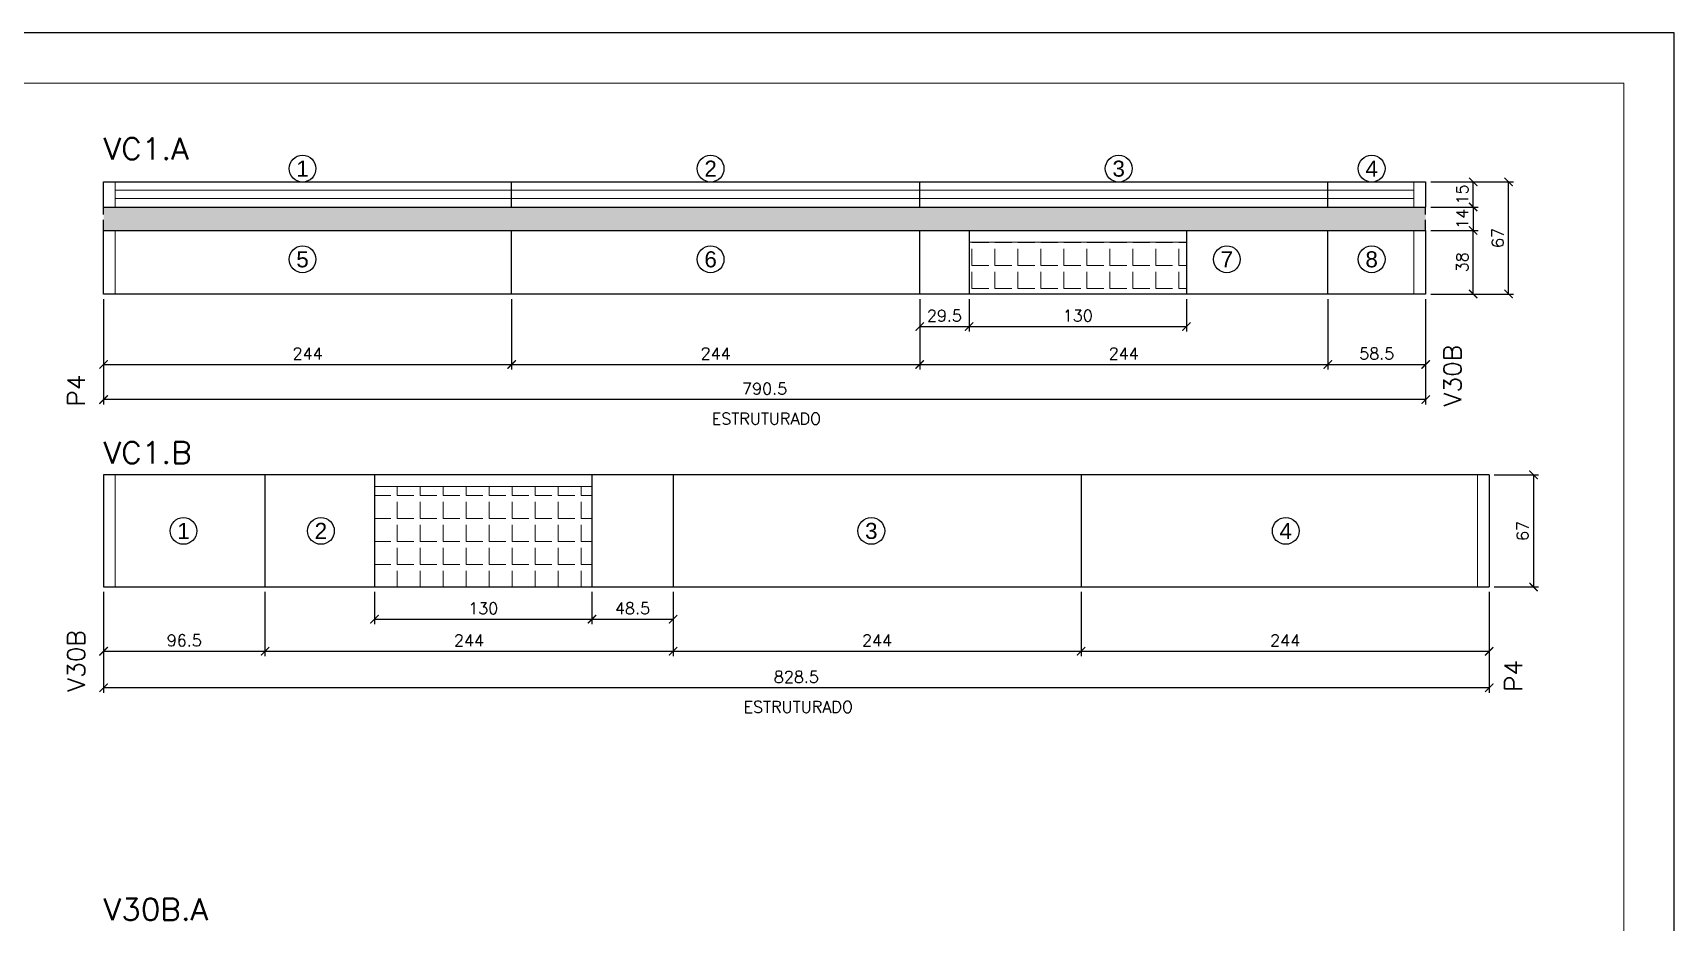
# Model space of a CAD drawing. Extents: x -23436 to 4767, y -4638 to 9755.
# Drawn here: x -17003 to -16021, y 6901 to 7432 of the extents above; entities that cross this region are included whole.
import ezdxf
from ezdxf.enums import TextEntityAlignment as Align

# ---------------------------------------------------------------- set-up
doc = ezdxf.new("R2010")
doc.units = 0
doc.header["$PDMODE"] = 2
doc.header["$PDSIZE"] = 10
doc.linetypes.add('HIDDEN', pattern=[9.525, 6.35, -3.175])
doc.layers.get('0').update_dxf_attribs({"lineweight": 13})
doc.layers.get('Defpoints').update_dxf_attribs({"lineweight": 13})
for name, color, linetype in [('Concreto', 250, 'HIDDEN'), ('Cota', 4, 'Continuous'), ('MB Logo', 255, 'Continuous'), ('Painéis', 200, 'Continuous'), ('Romaneio', 10, 'Continuous')]:
    doc.layers.add(name, color=color, linetype=linetype)
for name, color, linetype, lineweight in [('FOLHA MB', 7, 'Continuous', 13), ('Sarr 2.2x7', 40, 'Continuous', 9), ('Texto Seção', 7, 'Continuous', 15)]:
    doc.layers.add(name, color=color, linetype=linetype, lineweight=lineweight)
doc.layers.add('Laje_Perimetro', color=7, linetype='Continuous', plot=False)
doc.styles.add('ARIAL', font='arial.ttf', dxfattribs={"oblique": 15, "height": 25})
doc.styles.add('REGUA-120', font='ROMANS.shx', dxfattribs={"height": 15})
doc.styles.add('ROMANS', font='romans.shx')
doc.dimstyles.new('Cota Paínel', dxfattribs={"dimtxt": 7, "dimasz": 5, "dimexe": 3, "dimexo": 3, "dimgap": 3, "dimtad": 1, "dimdec": 1, "dimzin": 12, "dimdsep": 46, "dimtxsty": 'ROMANS', "dimblk": 'ARCHTICK', "dimcen": 0, "dimclrd": 4, "dimclre": 4, "dimclrt": 1, "dimadec": 1, "dimazin": 3, "dimtfac": 1, "dimtdec": 1, "dimtmove": 0, "dimatfit": 3, "dimldrblk": 'OBLIQUE', "dimfxl": 1, "dimtolj": 1, "dimtzin": 12, "dimarcsym": 0})
pattern_1 = [(0, (1585.02, 431.887), (0, 13.75), [10, -3.75]), (90, (1585.02, 431.887), (-13.75, 8e-16), [10, -3.75])]

# ---------------------------------------------------------------- blocks, each defined once
blk = doc.blocks.new('A$C169d8357')
at = {"layer": 'FOLHA MB', "color": 1}
for points in [[(0, 1199.94), (0, 149.94), (1485.02, 149.94), (1485.02, 1199.94)], [(70, 1169.94), (70, 179.94), (1455.02, 179.94), (1455.02, 1169.94)]]:
    blk.add_lwpolyline(points, close=True, dxfattribs=at)
blk = doc.blocks.new('_ArchTick')
at = {"color": 0, "linetype": 'ByBlock', "const_width": 0.15}
blk.add_lwpolyline([(-0.5, -0.5), (0.5, 0.5)], dxfattribs=at)
blk = doc.blocks.new('*D80')
at = {"layer": 'Cota', "color": 4, "lineweight": -2, "transparency": 16777216}
for p, q in [((-16960.45, 7273.14), (-16960.45, 7231.03)), ((-16716.45, 7273.14), (-16716.45, 7231.03)), ((-16960.45, 7234.03), (-16716.45, 7234.03))]:
    blk.add_line(p, q, dxfattribs=at)
at = {"layer": 'Defpoints', "color": 0, "transparency": 16777216}
for p in [(-16960.45, 7276.14), (-16716.45, 7276.14), (-16716.45, 7234.03)]:
    blk.add_point(p, dxfattribs=at)
at = {"layer": 'Cota', "color": 4, "lineweight": -2, "transparency": 16777216, "xscale": 5, "yscale": 5, "zscale": 5, "rotation": 180}
blk.add_blockref('_ArchTick', (-16960.45, 7234.03), dxfattribs=at)
at = {"layer": 'Cota', "color": 4, "lineweight": -2, "transparency": 16777216, "xscale": 5, "yscale": 5, "zscale": 5}
blk.add_blockref('_ArchTick', (-16716.45, 7234.03), dxfattribs=at)
at = {"layer": 'Cota', "color": 1, "transparency": 16777216, "insert": (-16838.45, 7240.53), "char_height": 7, "attachment_point": 5, "style": 'ROMANS'}
blk.add_mtext('\\A1;244', dxfattribs=at)
blk = doc.blocks.new('_OBLIQUE')
at = {"color": 0, "linetype": 'ByBlock', "lineweight": -2}
for p, q in [((0, 0), (-1, 0)), ((-0.5, -0.5), (0.5, 0.5))]:
    blk.add_line(p, q, dxfattribs=at)
blk = doc.blocks.new('*D81')
at = {"layer": 'Cota', "color": 4, "lineweight": -2, "transparency": 16777216}
for p, q in [((-16716.45, 7273.14), (-16716.45, 7231.03)), ((-16472.45, 7273.14), (-16472.45, 7231.03)), ((-16716.45, 7234.03), (-16472.45, 7234.03))]:
    blk.add_line(p, q, dxfattribs=at)
at = {"layer": 'Defpoints', "color": 0, "transparency": 16777216}
for p in [(-16716.45, 7276.14), (-16472.45, 7276.14), (-16472.45, 7234.03)]:
    blk.add_point(p, dxfattribs=at)
at = {"layer": 'Cota', "color": 4, "lineweight": -2, "transparency": 16777216, "xscale": 5, "yscale": 5, "zscale": 5, "rotation": 180}
blk.add_blockref('_ArchTick', (-16716.45, 7234.03), dxfattribs=at)
at = {"layer": 'Cota', "color": 4, "lineweight": -2, "transparency": 16777216, "xscale": 5, "yscale": 5, "zscale": 5}
blk.add_blockref('_ArchTick', (-16472.45, 7234.03), dxfattribs=at)
at = {"layer": 'Cota', "color": 1, "transparency": 16777216, "insert": (-16594.45, 7240.53), "char_height": 7, "attachment_point": 5, "style": 'ROMANS'}
blk.add_mtext('\\A1;244', dxfattribs=at)
blk = doc.blocks.new('*D82')
at = {"layer": 'Cota', "color": 4, "lineweight": -2, "transparency": 16777216}
for p, q in [((-16472.45, 7273.14), (-16472.45, 7231.03)), ((-16228.45, 7273.14), (-16228.45, 7231.03)), ((-16472.45, 7234.03), (-16228.45, 7234.03))]:
    blk.add_line(p, q, dxfattribs=at)
at = {"layer": 'Defpoints', "color": 0, "transparency": 16777216}
for p in [(-16472.45, 7276.14), (-16228.45, 7276.14), (-16228.45, 7234.03)]:
    blk.add_point(p, dxfattribs=at)
at = {"layer": 'Cota', "color": 4, "lineweight": -2, "transparency": 16777216, "xscale": 5, "yscale": 5, "zscale": 5, "rotation": 180}
blk.add_blockref('_ArchTick', (-16472.45, 7234.03), dxfattribs=at)
at = {"layer": 'Cota', "color": 4, "lineweight": -2, "transparency": 16777216, "xscale": 5, "yscale": 5, "zscale": 5}
blk.add_blockref('_ArchTick', (-16228.45, 7234.03), dxfattribs=at)
at = {"layer": 'Cota', "color": 1, "transparency": 16777216, "insert": (-16350.45, 7240.53), "char_height": 7, "attachment_point": 5, "style": 'ROMANS'}
blk.add_mtext('\\A1;244', dxfattribs=at)
blk = doc.blocks.new('*D83')
at = {"layer": 'Cota', "color": 4, "lineweight": -2, "transparency": 16777216}
for p, q in [((-16228.45, 7273.14), (-16228.45, 7231.03)), ((-16169.95, 7273.14), (-16169.95, 7231.03)), ((-16228.45, 7234.03), (-16169.95, 7234.03))]:
    blk.add_line(p, q, dxfattribs=at)
at = {"layer": 'Defpoints', "color": 0, "transparency": 16777216}
for p in [(-16228.45, 7276.14), (-16169.95, 7276.14), (-16169.95, 7234.03)]:
    blk.add_point(p, dxfattribs=at)
at = {"layer": 'Cota', "color": 4, "lineweight": -2, "transparency": 16777216, "xscale": 5, "yscale": 5, "zscale": 5, "rotation": 180}
blk.add_blockref('_ArchTick', (-16228.45, 7234.03), dxfattribs=at)
at = {"layer": 'Cota', "color": 4, "lineweight": -2, "transparency": 16777216, "xscale": 5, "yscale": 5, "zscale": 5}
blk.add_blockref('_ArchTick', (-16169.95, 7234.03), dxfattribs=at)
at = {"layer": 'Cota', "color": 1, "transparency": 16777216, "insert": (-16199.2, 7240.53), "char_height": 7, "attachment_point": 5, "style": 'ROMANS'}
blk.add_mtext('\\A1;58.5', dxfattribs=at)
blk = doc.blocks.new('*D84')
at = {"layer": 'Cota', "color": 4, "lineweight": -2, "transparency": 16777216}
for p, q in [((-16472.45, 7273.14), (-16472.45, 7253.68)), ((-16442.95, 7273.14), (-16442.95, 7253.68)), ((-16472.45, 7256.68), (-16442.95, 7256.68))]:
    blk.add_line(p, q, dxfattribs=at)
at = {"layer": 'Defpoints', "color": 0, "transparency": 16777216}
for p in [(-16472.45, 7276.14), (-16442.95, 7276.14), (-16442.95, 7256.68)]:
    blk.add_point(p, dxfattribs=at)
at = {"layer": 'Cota', "color": 4, "lineweight": -2, "transparency": 16777216, "xscale": 5, "yscale": 5, "zscale": 5, "rotation": 180}
blk.add_blockref('_ArchTick', (-16472.45, 7256.68), dxfattribs=at)
at = {"layer": 'Cota', "color": 4, "lineweight": -2, "transparency": 16777216, "xscale": 5, "yscale": 5, "zscale": 5}
blk.add_blockref('_ArchTick', (-16442.95, 7256.68), dxfattribs=at)
at = {"layer": 'Cota', "color": 1, "transparency": 16777216, "insert": (-16457.7, 7263.18), "char_height": 7, "attachment_point": 5, "style": 'ROMANS'}
blk.add_mtext('\\A1;29.5', dxfattribs=at)
blk = doc.blocks.new('*D85')
at = {"layer": 'Cota', "color": 4, "lineweight": -2, "transparency": 16777216}
for p, q in [((-16442.95, 7273.14), (-16442.95, 7253.68)), ((-16312.95, 7273.14), (-16312.95, 7253.68)), ((-16442.95, 7256.68), (-16312.95, 7256.68))]:
    blk.add_line(p, q, dxfattribs=at)
at = {"layer": 'Defpoints', "color": 0, "transparency": 16777216}
for p in [(-16442.95, 7276.14), (-16312.95, 7276.14), (-16312.95, 7256.68)]:
    blk.add_point(p, dxfattribs=at)
at = {"layer": 'Cota', "color": 4, "lineweight": -2, "transparency": 16777216, "xscale": 5, "yscale": 5, "zscale": 5, "rotation": 180}
blk.add_blockref('_ArchTick', (-16442.95, 7256.68), dxfattribs=at)
at = {"layer": 'Cota', "color": 4, "lineweight": -2, "transparency": 16777216, "xscale": 5, "yscale": 5, "zscale": 5}
blk.add_blockref('_ArchTick', (-16312.95, 7256.68), dxfattribs=at)
at = {"layer": 'Cota', "color": 1, "transparency": 16777216, "insert": (-16377.95, 7263.18), "char_height": 7, "attachment_point": 5, "style": 'ROMANS'}
blk.add_mtext('\\A1;130', dxfattribs=at)
blk = doc.blocks.new('*D86')
at = {"layer": 'Cota', "color": 4, "lineweight": -2, "transparency": 16777216}
for p, q in [((-16960.45, 7273.14), (-16960.45, 7210.04)), ((-16169.95, 7273.14), (-16169.95, 7210.04)), ((-16169.95, 7213.04), (-16960.45, 7213.04))]:
    blk.add_line(p, q, dxfattribs=at)
at = {"layer": 'Defpoints', "color": 0, "transparency": 16777216}
for p in [(-16960.45, 7276.14), (-16169.95, 7276.14), (-16960.45, 7213.04)]:
    blk.add_point(p, dxfattribs=at)
at = {"layer": 'Cota', "color": 4, "lineweight": -2, "transparency": 16777216, "xscale": 5, "yscale": 5, "zscale": 5, "rotation": 180}
blk.add_blockref('_ArchTick', (-16960.45, 7213.04), dxfattribs=at)
at = {"layer": 'Cota', "color": 4, "lineweight": -2, "transparency": 16777216, "xscale": 5, "yscale": 5, "zscale": 5}
blk.add_blockref('_ArchTick', (-16169.95, 7213.04), dxfattribs=at)
at = {"layer": 'Cota', "color": 1, "transparency": 16777216, "insert": (-16565.2, 7219.54), "char_height": 7, "attachment_point": 5, "style": 'ROMANS'}
blk.add_mtext('\\A1;790.5', dxfattribs=at)
blk = doc.blocks.new('*D87')
at = {"layer": 'Cota', "color": 4, "lineweight": -2, "transparency": 16777216}
for p, q in [((-16166.95, 7314.14), (-16138.54, 7314.14)), ((-16141.54, 7276.14), (-16141.54, 7314.14)), ((-16166.95, 7276.14), (-16138.54, 7276.14))]:
    blk.add_line(p, q, dxfattribs=at)
at = {"layer": 'Defpoints', "color": 0, "transparency": 16777216}
for p in [(-16169.95, 7314.14), (-16141.54, 7314.14), (-16169.95, 7276.14)]:
    blk.add_point(p, dxfattribs=at)
at = {"layer": 'Cota', "color": 4, "lineweight": -2, "transparency": 16777216, "xscale": 5, "yscale": 5, "zscale": 5}
for p, rotation in [((-16141.54, 7314.14), 90), ((-16141.54, 7276.14), 270)]:
    blk.add_blockref('_ArchTick', p, dxfattribs=dict(at, rotation=rotation))
at = {"layer": 'Cota', "color": 1, "transparency": 16777216, "insert": (-16148.04, 7295.14), "char_height": 7, "attachment_point": 5, "rotation": 90, "style": 'ROMANS'}
blk.add_mtext('\\A1;38', dxfattribs=at)
blk = doc.blocks.new('*D88')
at = {"layer": 'Cota', "color": 4, "lineweight": -2, "transparency": 16777216}
for p, q in [((-16166.95, 7328.14), (-16138.54, 7328.14)), ((-16141.54, 7328.14), (-16141.54, 7314.14)), ((-16166.95, 7314.14), (-16138.54, 7314.14))]:
    blk.add_line(p, q, dxfattribs=at)
at = {"layer": 'Defpoints', "color": 0, "transparency": 16777216}
for p in [(-16169.95, 7328.14), (-16169.95, 7314.14), (-16141.54, 7314.14)]:
    blk.add_point(p, dxfattribs=at)
at = {"layer": 'Cota', "color": 4, "lineweight": -2, "transparency": 16777216, "xscale": 5, "yscale": 5, "zscale": 5}
for p, rotation in [((-16141.54, 7328.14), 90), ((-16141.54, 7314.14), 270)]:
    blk.add_blockref('_ArchTick', p, dxfattribs=dict(at, rotation=rotation))
at = {"layer": 'Cota', "color": 1, "transparency": 16777216, "insert": (-16148.04, 7321.14), "char_height": 7, "attachment_point": 5, "rotation": 90, "style": 'ROMANS'}
blk.add_mtext('\\A1;14', dxfattribs=at)
blk = doc.blocks.new('*D89')
at = {"layer": 'Cota', "color": 4, "lineweight": -2, "transparency": 16777216}
for p, q in [((-16166.95, 7343.14), (-16138.54, 7343.14)), ((-16141.54, 7328.14), (-16141.54, 7343.14)), ((-16166.95, 7328.14), (-16138.54, 7328.14))]:
    blk.add_line(p, q, dxfattribs=at)
at = {"layer": 'Defpoints', "color": 0, "transparency": 16777216}
for p in [(-16169.95, 7343.14), (-16141.54, 7343.14), (-16169.95, 7328.14)]:
    blk.add_point(p, dxfattribs=at)
at = {"layer": 'Cota', "color": 4, "lineweight": -2, "transparency": 16777216, "xscale": 5, "yscale": 5, "zscale": 5}
for p, rotation in [((-16141.54, 7343.14), 90), ((-16141.54, 7328.14), 270)]:
    blk.add_blockref('_ArchTick', p, dxfattribs=dict(at, rotation=rotation))
at = {"layer": 'Cota', "color": 1, "transparency": 16777216, "insert": (-16148.04, 7335.64), "char_height": 7, "attachment_point": 5, "rotation": 90, "style": 'ROMANS'}
blk.add_mtext('\\A1;15', dxfattribs=at)
blk = doc.blocks.new('*D90')
at = {"layer": 'Cota', "color": 4, "lineweight": -2, "transparency": 16777216}
for p, q in [((-16798.45, 7098.05), (-16798.45, 7078.76)), ((-16668.45, 7098.05), (-16668.45, 7078.76)), ((-16798.45, 7081.76), (-16668.45, 7081.76))]:
    blk.add_line(p, q, dxfattribs=at)
at = {"layer": 'Defpoints', "color": 0, "transparency": 16777216}
for p in [(-16798.45, 7101.05), (-16668.45, 7101.05), (-16668.45, 7081.76)]:
    blk.add_point(p, dxfattribs=at)
at = {"layer": 'Cota', "color": 4, "lineweight": -2, "transparency": 16777216, "xscale": 5, "yscale": 5, "zscale": 5, "rotation": 180}
blk.add_blockref('_ArchTick', (-16798.45, 7081.76), dxfattribs=at)
at = {"layer": 'Cota', "color": 4, "lineweight": -2, "transparency": 16777216, "xscale": 5, "yscale": 5, "zscale": 5}
blk.add_blockref('_ArchTick', (-16668.45, 7081.76), dxfattribs=at)
at = {"layer": 'Cota', "color": 1, "transparency": 16777216, "insert": (-16733.45, 7088.26), "char_height": 7, "attachment_point": 5, "style": 'ROMANS'}
blk.add_mtext('\\A1;130', dxfattribs=at)
blk = doc.blocks.new('*D91')
at = {"layer": 'Cota', "color": 4, "lineweight": -2, "transparency": 16777216}
for p, q in [((-16668.45, 7098.05), (-16668.45, 7078.76)), ((-16619.95, 7098.05), (-16619.95, 7078.76)), ((-16668.45, 7081.76), (-16619.95, 7081.76))]:
    blk.add_line(p, q, dxfattribs=at)
at = {"layer": 'Defpoints', "color": 0, "transparency": 16777216}
for p in [(-16668.45, 7101.05), (-16619.95, 7101.05), (-16619.95, 7081.76)]:
    blk.add_point(p, dxfattribs=at)
at = {"layer": 'Cota', "color": 4, "lineweight": -2, "transparency": 16777216, "xscale": 5, "yscale": 5, "zscale": 5, "rotation": 180}
blk.add_blockref('_ArchTick', (-16668.45, 7081.76), dxfattribs=at)
at = {"layer": 'Cota', "color": 4, "lineweight": -2, "transparency": 16777216, "xscale": 5, "yscale": 5, "zscale": 5}
blk.add_blockref('_ArchTick', (-16619.95, 7081.76), dxfattribs=at)
at = {"layer": 'Cota', "color": 1, "transparency": 16777216, "insert": (-16644.2, 7088.26), "char_height": 7, "attachment_point": 5, "style": 'ROMANS'}
blk.add_mtext('\\A1;48.5', dxfattribs=at)
blk = doc.blocks.new('*D92')
at = {"layer": 'Cota', "color": 4, "lineweight": -2, "transparency": 16777216}
for p, q in [((-16960.45, 7098.05), (-16960.45, 7059.59)), ((-16863.95, 7098.05), (-16863.95, 7059.59)), ((-16960.45, 7062.59), (-16863.95, 7062.59))]:
    blk.add_line(p, q, dxfattribs=at)
at = {"layer": 'Defpoints', "color": 0, "transparency": 16777216}
for p in [(-16960.45, 7101.05), (-16863.95, 7101.05), (-16863.95, 7062.59)]:
    blk.add_point(p, dxfattribs=at)
at = {"layer": 'Cota', "color": 4, "lineweight": -2, "transparency": 16777216, "xscale": 5, "yscale": 5, "zscale": 5, "rotation": 180}
blk.add_blockref('_ArchTick', (-16960.45, 7062.59), dxfattribs=at)
at = {"layer": 'Cota', "color": 4, "lineweight": -2, "transparency": 16777216, "xscale": 5, "yscale": 5, "zscale": 5}
blk.add_blockref('_ArchTick', (-16863.95, 7062.59), dxfattribs=at)
at = {"layer": 'Cota', "color": 1, "transparency": 16777216, "insert": (-16912.2, 7069.09), "char_height": 7, "attachment_point": 5, "style": 'ROMANS'}
blk.add_mtext('\\A1;96.5', dxfattribs=at)
blk = doc.blocks.new('*D93')
at = {"layer": 'Cota', "color": 4, "lineweight": -2, "transparency": 16777216}
for p, q in [((-16863.95, 7098.05), (-16863.95, 7059.59)), ((-16619.95, 7098.05), (-16619.95, 7059.59)), ((-16863.95, 7062.59), (-16619.95, 7062.59))]:
    blk.add_line(p, q, dxfattribs=at)
at = {"layer": 'Defpoints', "color": 0, "transparency": 16777216}
for p in [(-16863.95, 7101.05), (-16619.95, 7101.05), (-16619.95, 7062.59)]:
    blk.add_point(p, dxfattribs=at)
at = {"layer": 'Cota', "color": 4, "lineweight": -2, "transparency": 16777216, "xscale": 5, "yscale": 5, "zscale": 5, "rotation": 180}
blk.add_blockref('_ArchTick', (-16863.95, 7062.59), dxfattribs=at)
at = {"layer": 'Cota', "color": 4, "lineweight": -2, "transparency": 16777216, "xscale": 5, "yscale": 5, "zscale": 5}
blk.add_blockref('_ArchTick', (-16619.95, 7062.59), dxfattribs=at)
at = {"layer": 'Cota', "color": 1, "transparency": 16777216, "insert": (-16741.95, 7069.09), "char_height": 7, "attachment_point": 5, "style": 'ROMANS'}
blk.add_mtext('\\A1;244', dxfattribs=at)
blk = doc.blocks.new('*D94')
at = {"layer": 'Cota', "color": 4, "lineweight": -2, "transparency": 16777216}
for p, q in [((-16619.95, 7098.05), (-16619.95, 7059.59)), ((-16375.95, 7098.05), (-16375.95, 7059.59)), ((-16619.95, 7062.59), (-16375.95, 7062.59))]:
    blk.add_line(p, q, dxfattribs=at)
at = {"layer": 'Defpoints', "color": 0, "transparency": 16777216}
for p in [(-16619.95, 7101.05), (-16375.95, 7101.05), (-16375.95, 7062.59)]:
    blk.add_point(p, dxfattribs=at)
at = {"layer": 'Cota', "color": 4, "lineweight": -2, "transparency": 16777216, "xscale": 5, "yscale": 5, "zscale": 5, "rotation": 180}
blk.add_blockref('_ArchTick', (-16619.95, 7062.59), dxfattribs=at)
at = {"layer": 'Cota', "color": 4, "lineweight": -2, "transparency": 16777216, "xscale": 5, "yscale": 5, "zscale": 5}
blk.add_blockref('_ArchTick', (-16375.95, 7062.59), dxfattribs=at)
at = {"layer": 'Cota', "color": 1, "transparency": 16777216, "insert": (-16497.95, 7069.09), "char_height": 7, "attachment_point": 5, "style": 'ROMANS'}
blk.add_mtext('\\A1;244', dxfattribs=at)
blk = doc.blocks.new('*D95')
at = {"layer": 'Cota', "color": 4, "lineweight": -2, "transparency": 16777216}
for p, q in [((-16375.95, 7098.05), (-16375.95, 7059.59)), ((-16131.95, 7098.05), (-16131.95, 7059.59)), ((-16375.95, 7062.59), (-16131.95, 7062.59))]:
    blk.add_line(p, q, dxfattribs=at)
at = {"layer": 'Defpoints', "color": 0, "transparency": 16777216}
for p in [(-16375.95, 7101.05), (-16131.95, 7101.05), (-16131.95, 7062.59)]:
    blk.add_point(p, dxfattribs=at)
at = {"layer": 'Cota', "color": 4, "lineweight": -2, "transparency": 16777216, "xscale": 5, "yscale": 5, "zscale": 5, "rotation": 180}
blk.add_blockref('_ArchTick', (-16375.95, 7062.59), dxfattribs=at)
at = {"layer": 'Cota', "color": 4, "lineweight": -2, "transparency": 16777216, "xscale": 5, "yscale": 5, "zscale": 5}
blk.add_blockref('_ArchTick', (-16131.95, 7062.59), dxfattribs=at)
at = {"layer": 'Cota', "color": 1, "transparency": 16777216, "insert": (-16253.95, 7069.09), "char_height": 7, "attachment_point": 5, "style": 'ROMANS'}
blk.add_mtext('\\A1;244', dxfattribs=at)
blk = doc.blocks.new('*D96')
at = {"layer": 'Cota', "color": 4, "lineweight": -2, "transparency": 16777216}
for p, q in [((-16960.45, 7098.05), (-16960.45, 7037.75)), ((-16131.95, 7098.05), (-16131.95, 7037.75)), ((-16131.95, 7040.75), (-16960.45, 7040.75))]:
    blk.add_line(p, q, dxfattribs=at)
at = {"layer": 'Defpoints', "color": 0, "transparency": 16777216}
for p in [(-16960.45, 7101.05), (-16131.95, 7101.05), (-16960.45, 7040.75)]:
    blk.add_point(p, dxfattribs=at)
at = {"layer": 'Cota', "color": 4, "lineweight": -2, "transparency": 16777216, "xscale": 5, "yscale": 5, "zscale": 5, "rotation": 180}
blk.add_blockref('_ArchTick', (-16960.45, 7040.75), dxfattribs=at)
at = {"layer": 'Cota', "color": 4, "lineweight": -2, "transparency": 16777216, "xscale": 5, "yscale": 5, "zscale": 5}
blk.add_blockref('_ArchTick', (-16131.95, 7040.75), dxfattribs=at)
at = {"layer": 'Cota', "color": 1, "transparency": 16777216, "insert": (-16546.2, 7047.25), "char_height": 7, "attachment_point": 5, "style": 'ROMANS'}
blk.add_mtext('\\A1;828.5', dxfattribs=at)
blk = doc.blocks.new('*D97')
at = {"layer": 'Cota', "color": 4, "lineweight": -2, "transparency": 16777216}
for p, q in [((-16128.95, 7168.05), (-16102.48, 7168.05)), ((-16105.48, 7168.05), (-16105.48, 7101.05)), ((-16128.95, 7101.05), (-16102.48, 7101.05))]:
    blk.add_line(p, q, dxfattribs=at)
at = {"layer": 'Defpoints', "color": 0, "transparency": 16777216}
for p in [(-16131.95, 7168.05), (-16131.95, 7101.05), (-16105.48, 7101.05)]:
    blk.add_point(p, dxfattribs=at)
at = {"layer": 'Cota', "color": 4, "lineweight": -2, "transparency": 16777216, "xscale": 5, "yscale": 5, "zscale": 5}
for p, rotation in [((-16105.48, 7168.05), 90), ((-16105.48, 7101.05), 270)]:
    blk.add_blockref('_ArchTick', p, dxfattribs=dict(at, rotation=rotation))
at = {"layer": 'Cota', "color": 1, "transparency": 16777216, "insert": (-16111.98, 7134.55), "char_height": 7, "attachment_point": 5, "rotation": 90, "style": 'ROMANS'}
blk.add_mtext('\\A1;67', dxfattribs=at)
blk = doc.blocks.new('*D98')
at = {"layer": 'Cota', "color": 4, "lineweight": -2, "transparency": 16777216}
for p, q in [((-16166.95, 7343.14), (-16117.37, 7343.14)), ((-16120.37, 7276.14), (-16120.37, 7343.14)), ((-16166.95, 7276.14), (-16117.37, 7276.14))]:
    blk.add_line(p, q, dxfattribs=at)
at = {"layer": 'Defpoints', "color": 0, "transparency": 16777216}
for p in [(-16169.95, 7343.14), (-16120.37, 7343.14), (-16169.95, 7276.14)]:
    blk.add_point(p, dxfattribs=at)
at = {"layer": 'Cota', "color": 4, "lineweight": -2, "transparency": 16777216, "xscale": 5, "yscale": 5, "zscale": 5}
for p, rotation in [((-16120.37, 7343.14), 90), ((-16120.37, 7276.14), 270)]:
    blk.add_blockref('_ArchTick', p, dxfattribs=dict(at, rotation=rotation))
at = {"layer": 'Cota', "color": 1, "transparency": 16777216, "insert": (-16126.87, 7309.64), "char_height": 7, "attachment_point": 5, "rotation": 90, "style": 'ROMANS'}
blk.add_mtext('\\A1;67', dxfattribs=at)

msp = doc.modelspace()

# ---------------------------------------------------------------- hatches: boundary and pattern name
at = {"true_color": 0x636466}
h = msp.add_hatch(dxfattribs=at)
h.set_pattern_fill('ANGLE', color=251, scale=50)
h.set_pattern_definition(pattern_1)
h.paths.add_polyline_path([(-16312.95, 7307.14), (-16442.95, 7307.14), (-16442.95, 7276.14), (-16312.95, 7276.14)])
h = msp.add_hatch(dxfattribs=at)
h.set_pattern_fill('ANGLE', color=251, scale=50)
h.set_pattern_definition(pattern_1)
h.paths.add_polyline_path([(-16668.45, 7101.05), (-16668.45, 7161.05), (-16798.45, 7161.05), (-16798.45, 7101.05)])
at = {"layer": 'Concreto'}
h = msp.add_hatch(dxfattribs=at)
h.set_pattern_fill('AR-CONC', color=256, scale=2.5)
h.set_pattern_definition([(50, (1585.02, 474.304), (17.931505, -1.568803), [1.875, -20.625]), (355, (1585.02, 474.304), (-3.468783, 18.804803), [1.5, -16.5]), (100.45144, (1586.515, 474.174), (14.462721, 17.236), [1.593505, -17.528553]), (46.1842, (1585.02, 479.304), (26.681033, -4.137982), [2.8125, -30.9375]), (96.63564, (1587.244, 478.96), (23.36655, 24.352965), [2.39026, -26.292844]), (351.18416, (1585.02, 479.304), (23.36655, 24.352965), [2.25, -24.75]), (21, (1587.52, 478.054), (14.922676, -10.065472), [1.875, -20.625]), (326, (1587.52, 478.054), (6.082883, 18.128751), [1.5, -16.5]), (71.45144, (1588.764, 477.216), (21.00556, 8.063279), [1.593505, -17.528553]), (37.5, (1585.0204, 474.3044), (0.3039964, 8.3223463), [0, -16.3, 0, -16.75, 0, -16.5625]), (7.5, (1585.02, 474.304), (6.5767384, 9.8602928), [0, -9.55, 0, -15.925, 0, -6.3125]), (327.5, (1579.4454, 474.3044), (13.345561, -0.5638718), [0, -6.25, 0, -19.5, 0, -25.875]), (317.5, (1576.945, 474.304), (14.579654, 2.5026246), [0, -8.125, 0, -12.95, 0, -18.375])])
h.paths.add_polyline_path([(-16169.95, 7314.14), (-16169.95, 7328.14), (-16960.45, 7328.14), (-16960.45, 7314.14)])

# ---------------------------------------------------------------- linework, layer by layer
for p, q in [((-16960.45, 7314.14), (-16960.45, 7328.14)), ((-16169.95, 7314.14), (-16169.95, 7328.14))]:
    msp.add_line(p, q, dxfattribs=at)
at = {"layer": 'Laje_Perimetro'}
msp.add_lwpolyline([(-16021.36, 7432.26), (-17506.38, 7432.26), (-17506.38, 6382.26), (-16021.36, 6382.26)], close=True, dxfattribs=at)
at = {"layer": 'Painéis'}
for p, q in [((-16960.45, 7343.14), (-16169.95, 7343.14)), ((-16960.45, 7328.14), (-16960.45, 7343.14)), ((-16716.45, 7328.14), (-16716.45, 7343.14)), ((-16472.45, 7328.14), (-16472.45, 7343.14)), ((-16228.45, 7328.14), (-16228.45, 7343.14)), ((-16169.95, 7343.14), (-16169.95, 7328.14)), ((-16960.45, 7328.14), (-16169.95, 7328.14)), ((-16960.45, 7314.14), (-16169.95, 7314.14)), ((-16960.45, 7276.14), (-16960.45, 7314.14)), ((-16716.45, 7276.14), (-16716.45, 7314.14)), ((-16472.45, 7276.14), (-16472.45, 7314.14)), ((-16442.95, 7314.14), (-16442.95, 7276.14)), ((-16312.95, 7314.14), (-16312.95, 7276.14)), ((-16228.45, 7276.14), (-16228.45, 7314.14)), ((-16169.95, 7314.14), (-16169.95, 7276.14)), ((-16169.95, 7276.14), (-16960.45, 7276.14)), ((-16131.95, 7168.05), (-16960.45, 7168.05)), ((-16960.45, 7168.05), (-16960.45, 7101.05)), ((-16863.95, 7168.05), (-16863.95, 7101.05)), ((-16798.45, 7168.05), (-16798.45, 7101.05)), ((-16668.45, 7168.05), (-16668.45, 7101.05)), ((-16619.95, 7168.05), (-16619.95, 7101.05)), ((-16375.95, 7168.05), (-16375.95, 7101.05)), ((-16131.95, 7168.05), (-16131.95, 7101.05)), ((-16960.45, 7101.05), (-16131.95, 7101.05))]:
    msp.add_line(p, q, dxfattribs=at)
at = {"layer": 'Romaneio'}
for centre in [(-16841.49, 7351.09), (-16597.49, 7351.09), (-16353.49, 7351.09), (-16202.24, 7351.09), (-16841.49, 7296.88), (-16597.49, 7296.88), (-16288.81, 7296.88), (-16202.24, 7296.88), (-16912.68, 7134.54), (-16830.5, 7134.54), (-16501.4, 7134.54), (-16253.62, 7134.54)]:
    msp.add_circle(centre, 8, dxfattribs=at)
at = {"layer": 'Sarr 2.2x7', "color": 50}
for p, q in [((-16960.45, 7328.14), (-16960.45, 7343.14)), ((-16960.45, 7343.14), (-16956.95, 7343.14)), ((-16953.45, 7343.14), (-16956.95, 7343.14)), ((-16953.45, 7328.14), (-16953.45, 7343.14)), ((-16953.45, 7343.14), (-16953.45, 7340.64)), ((-16953.45, 7343.14), (-16176.95, 7343.14)), ((-16176.95, 7343.14), (-16173.45, 7343.14)), ((-16176.95, 7343.14), (-16176.95, 7328.14)), ((-16176.95, 7343.14), (-16176.95, 7340.64)), ((-16169.95, 7343.14), (-16173.45, 7343.14)), ((-16169.95, 7343.14), (-16169.95, 7328.14)), ((-16953.45, 7338.14), (-16953.45, 7340.64)), ((-16953.45, 7338.14), (-16176.95, 7338.14)), ((-16176.95, 7333.14), (-16953.45, 7333.14)), ((-16953.45, 7333.14), (-16953.45, 7330.64)), ((-16176.95, 7338.14), (-16176.95, 7340.64)), ((-16176.95, 7333.14), (-16176.95, 7330.64)), ((-16960.45, 7328.14), (-16956.95, 7328.14)), ((-16953.45, 7328.14), (-16956.95, 7328.14)), ((-16953.45, 7328.14), (-16953.45, 7330.64)), ((-16176.95, 7328.14), (-16953.45, 7328.14)), ((-16176.95, 7328.14), (-16176.95, 7330.64)), ((-16176.95, 7328.14), (-16173.45, 7328.14)), ((-16169.95, 7328.14), (-16173.45, 7328.14)), ((-16960.45, 7276.14), (-16960.45, 7314.14)), ((-16960.45, 7314.14), (-16956.95, 7314.14)), ((-16953.45, 7314.14), (-16956.95, 7314.14)), ((-16953.45, 7276.14), (-16953.45, 7314.14)), ((-16442.95, 7314.14), (-16442.95, 7310.64)), ((-16442.95, 7314.14), (-16312.95, 7314.14)), ((-16312.95, 7314.14), (-16312.95, 7310.64)), ((-16176.95, 7314.14), (-16173.45, 7314.14)), ((-16176.95, 7314.14), (-16176.95, 7276.14)), ((-16169.95, 7314.14), (-16173.45, 7314.14)), ((-16169.95, 7314.14), (-16169.95, 7276.14)), ((-16442.95, 7307.14), (-16442.95, 7310.64)), ((-16442.95, 7307.14), (-16312.95, 7307.14)), ((-16312.95, 7307.14), (-16312.95, 7310.64)), ((-16960.45, 7276.14), (-16956.95, 7276.14)), ((-16953.45, 7276.14), (-16956.95, 7276.14)), ((-16176.95, 7276.14), (-16173.45, 7276.14)), ((-16169.95, 7276.14), (-16173.45, 7276.14)), ((-16960.45, 7101.05), (-16960.45, 7168.05)), ((-16960.45, 7168.05), (-16956.95, 7168.05)), ((-16953.45, 7168.05), (-16956.95, 7168.05)), ((-16953.45, 7101.05), (-16953.45, 7168.05)), ((-16798.45, 7168.05), (-16798.45, 7164.55)), ((-16798.45, 7168.05), (-16668.45, 7168.05)), ((-16798.45, 7161.05), (-16798.45, 7164.55)), ((-16668.45, 7168.05), (-16668.45, 7164.55)), ((-16668.45, 7161.05), (-16668.45, 7164.55)), ((-16138.95, 7168.05), (-16135.45, 7168.05)), ((-16138.95, 7168.05), (-16138.95, 7101.05)), ((-16131.95, 7168.05), (-16135.45, 7168.05)), ((-16131.95, 7168.05), (-16131.95, 7101.05)), ((-16798.45, 7161.05), (-16668.45, 7161.05)), ((-16960.45, 7101.05), (-16956.95, 7101.05)), ((-16953.45, 7101.05), (-16956.95, 7101.05)), ((-16138.95, 7101.05), (-16135.45, 7101.05)), ((-16131.95, 7101.05), (-16135.45, 7101.05))]:
    msp.add_line(p, q, dxfattribs=at)

# ---------------------------------------------------------------- block references
at = {"layer": 'MB Logo'}
msp.add_blockref('A$C169d8357', (-17506.38, 6232.32), dxfattribs=at)

# ---------------------------------------------------------------- texts
at = {"layer": 'Painéis', "color": 1, "char_height": 7, "attachment_point": 5, "style": 'ROMANS'}
for insert in [(-16564.13, 7201.61), (-16545.13, 7029.32)]:
    msp.add_mtext('\\A1;ESTRUTURADO', dxfattribs=dict(at, insert=insert))
at = {"layer": 'Romaneio', "color": 0, "style": 'ARIAL'}
for s, p in [('1', (-16841.49, 7351.09)), ('2', (-16597.49, 7351.09)), ('3', (-16353.49, 7351.09)), ('4', (-16202.24, 7351.09)), ('5', (-16841.49, 7296.88)), ('6', (-16597.49, 7296.88)), ('7', (-16288.81, 7296.88)), ('8', (-16202.24, 7296.88)), ('1', (-16912.68, 7134.54)), ('2', (-16830.5, 7134.54)), ('3', (-16501.4, 7134.54)), ('4', (-16253.62, 7134.54))]:
    msp.add_text(s, height=9.6, dxfattribs=at).set_placement(p, align=Align.MIDDLE_CENTER)
at = {"layer": 'Texto Seção', "style": 'REGUA-120', "width": 1.05}
for s, p in [('VC1.A', (-16960.45, 7356.46)), ('VC1.B', (-16960.45, 7174.86)), ('V30B.A', (-16960.45, 6901.78))]:
    msp.add_text(s, height=13, dxfattribs=at).set_placement(p)
for s, p in [('V30B', (-16148.72, 7208.78)), ('P4', (-16971.64, 7208.78)), ('V30B', (-16971.64, 7038.22)), ('P4', (-16112.34, 7038.22))]:
    msp.add_text(s, height=10.4, rotation=90, dxfattribs=at).set_placement(p)

# ---------------------------------------------------------------- dimensions: what is measured, and where the dimension line sits
at = {"layer": 'Cota'}
for base, p2, picture, middle in [((-16141.54, 7343.14), (-16169.95, 7343.14), '*D89', (-16141.54, 7335.64)), ((-16141.54, 7314.14), (-16169.95, 7314.14), '*D88', (-16141.54, 7321.14))]:
    dim = msp.add_linear_dim(base=base, p1=(-16169.95, 7328.14), p2=p2, angle=90, dimstyle='Cota Paínel', dxfattribs=at)
    dim.commit()
    dim.dimension.update_dxf_attribs({"geometry": picture, "text_midpoint": middle, "dimtype": 160})
for base, p1, p2, picture, middle in [((-16120.37, 7343.14), (-16169.95, 7276.14), (-16169.95, 7343.14), '*D98', (-16126.87, 7309.64)), ((-16141.54, 7314.14), (-16169.95, 7276.14), (-16169.95, 7314.14), '*D87', (-16148.04, 7295.14)), ((-16105.48, 7101.05), (-16131.95, 7168.05), (-16131.95, 7101.05), '*D97', (-16111.98, 7134.55))]:
    dim = msp.add_linear_dim(base=base, p1=p1, p2=p2, angle=90, dimstyle='Cota Paínel', dxfattribs=at)
    dim.commit()
    dim.dimension.update_dxf_attribs({"geometry": picture, "text_midpoint": middle})
for base, p1, p2, picture, middle in [((-16716.45, 7234.03), (-16960.45, 7276.14), (-16716.45, 7276.14), '*D80', (-16838.45, 7240.53)), ((-16960.45, 7213.04), (-16169.95, 7276.14), (-16960.45, 7276.14), '*D86', (-16565.2, 7219.54)), ((-16472.45, 7234.03), (-16716.45, 7276.14), (-16472.45, 7276.14), '*D81', (-16594.45, 7240.53)), ((-16228.45, 7234.03), (-16472.45, 7276.14), (-16228.45, 7276.14), '*D82', (-16350.45, 7240.53)), ((-16442.95, 7256.68), (-16472.45, 7276.14), (-16442.95, 7276.14), '*D84', (-16457.7, 7263.18)), ((-16169.95, 7234.03), (-16228.45, 7276.14), (-16169.95, 7276.14), '*D83', (-16199.2, 7240.53)), ((-16863.95, 7062.59), (-16960.45, 7101.05), (-16863.95, 7101.05), '*D92', (-16912.2, 7069.09)), ((-16960.45, 7040.75), (-16131.95, 7101.05), (-16960.45, 7101.05), '*D96', (-16546.2, 7047.25)), ((-16668.45, 7081.76), (-16798.45, 7101.05), (-16668.45, 7101.05), '*D90', (-16733.45, 7088.26))]:
    dim = msp.add_linear_dim(base=base, p1=p1, p2=p2, dimstyle='Cota Paínel', dxfattribs=at)
    dim.commit()
    dim.dimension.update_dxf_attribs({"geometry": picture, "text_midpoint": middle})
for base, p1, p2, picture, middle in [((-16312.95, 7256.68), (-16442.95, 7276.14), (-16312.95, 7276.14), '*D85', (-16377.95, 7263.18)), ((-16619.95, 7062.59), (-16863.95, 7101.05), (-16619.95, 7101.05), '*D93', (-16741.95, 7069.09)), ((-16619.95, 7081.76), (-16668.45, 7101.05), (-16619.95, 7101.05), '*D91', (-16644.2, 7088.26)), ((-16375.95, 7062.59), (-16619.95, 7101.05), (-16375.95, 7101.05), '*D94', (-16497.95, 7069.09)), ((-16131.95, 7062.59), (-16375.95, 7101.05), (-16131.95, 7101.05), '*D95', (-16253.95, 7069.09))]:
    dim = msp.add_linear_dim(base=base, p1=p1, p2=p2, dimstyle='Cota Paínel', override={"dimtmove": 1}, dxfattribs=at)
    dim.commit()
    dim.dimension.update_dxf_attribs({"geometry": picture, "text_midpoint": middle})

doc.saveas('drawing.dxf')
